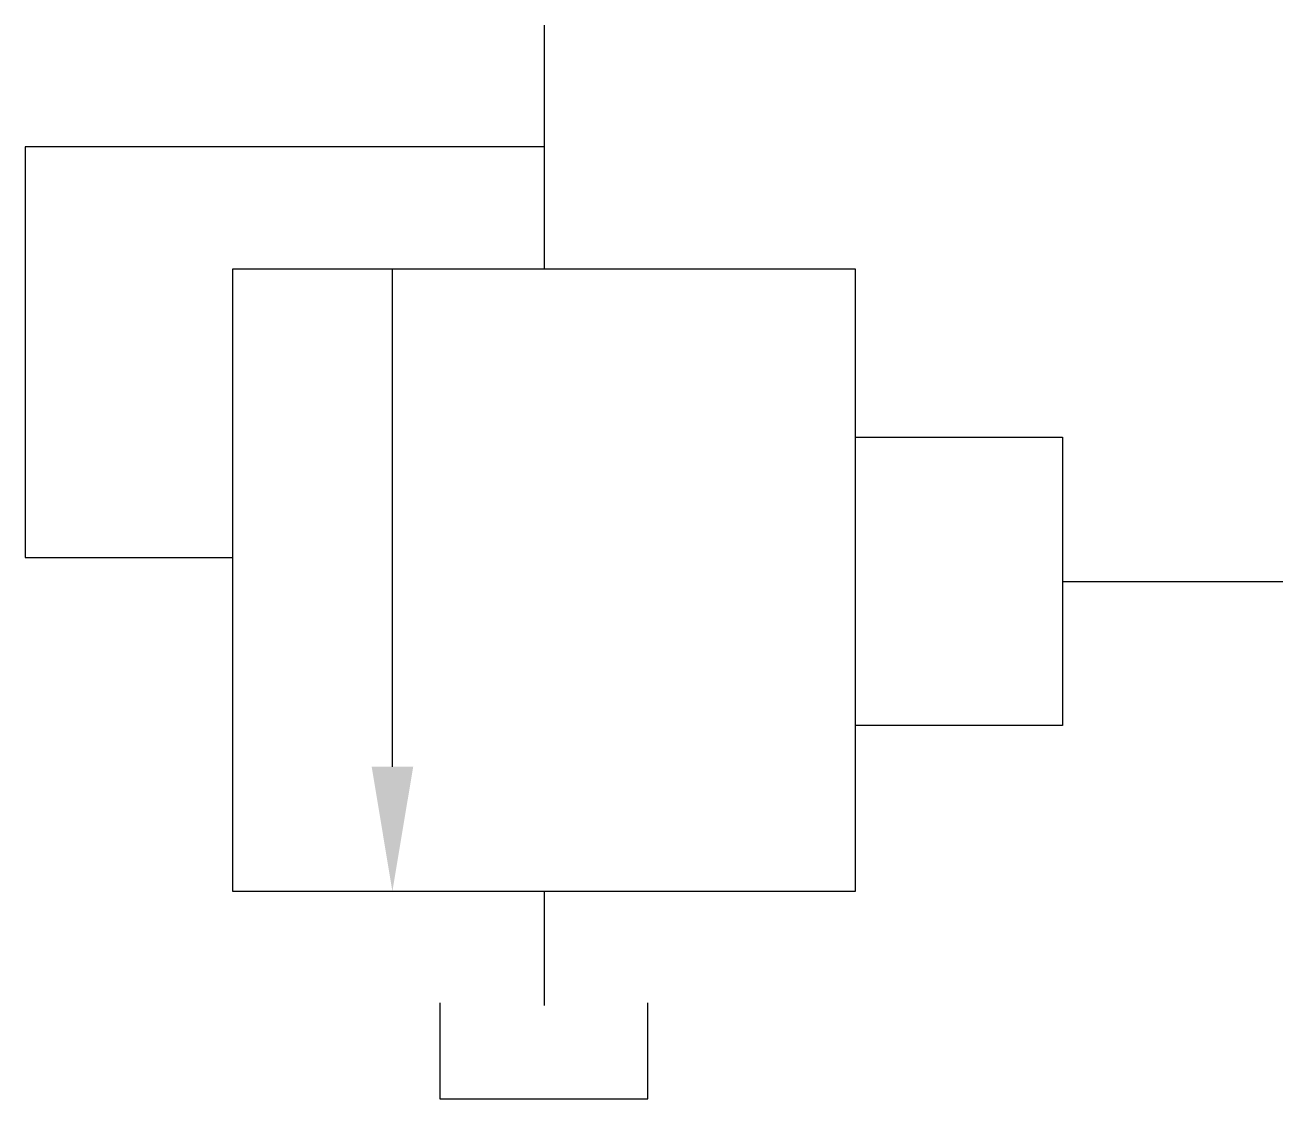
# Model space of a CAD drawing. Extents: x -7.3 to 10.4, y -20.9 to -5.8.
import ezdxf

# ---------------------------------------------------------------- set-up
doc = ezdxf.new("R2010")
doc.units = 0
doc.linetypes.add('DASHED', pattern=[0])
doc.layers.add('2', color=1, linetype='CONTINUOUS')

msp = doc.modelspace()

# ---------------------------------------------------------------- linework, layer by layer
at = {"layer": '2', "color": 0}
for p, q in [((0, -5.833), (0, -9.256)), ((-2.131, -16.254), (-2.131, -9.256)), ((4.374, -11.621), (7.287, -11.621)), ((7.287, -11.621), (7.287, -15.674)), ((7.287, -15.674), (4.374, -15.674)), ((0, -18.004), (0, -19.61)), ((-1.466, -19.569), (-1.466, -20.92)), ((1.458, -20.92), (1.458, -19.569)), ((-1.466, -20.92), (1.458, -20.92))]:
    msp.add_line(p, q, dxfattribs=at)
at = {"layer": '2', "color": 0, "linetype": 'DASHED'}
for p, q in [((0, -7.544), (-7.292, -7.544)), ((-7.292, -7.544), (-7.292, -13.315)), ((-7.292, -13.315), (-4.374, -13.315)), ((7.287, -13.648), (10.383, -13.648))]:
    msp.add_line(p, q, dxfattribs=at)
at = {"layer": '2', "color": 0}
msp.add_lwpolyline([(-4.374, -18.004), (-4.374, -9.256), (4.374, -9.256), (4.374, -18.004)], close=True, dxfattribs=at)
msp.add_solid([(-1.839, -16.254), (-2.422, -16.254), (-2.131, -18.004)], dxfattribs=at)

doc.saveas('drawing.dxf')
